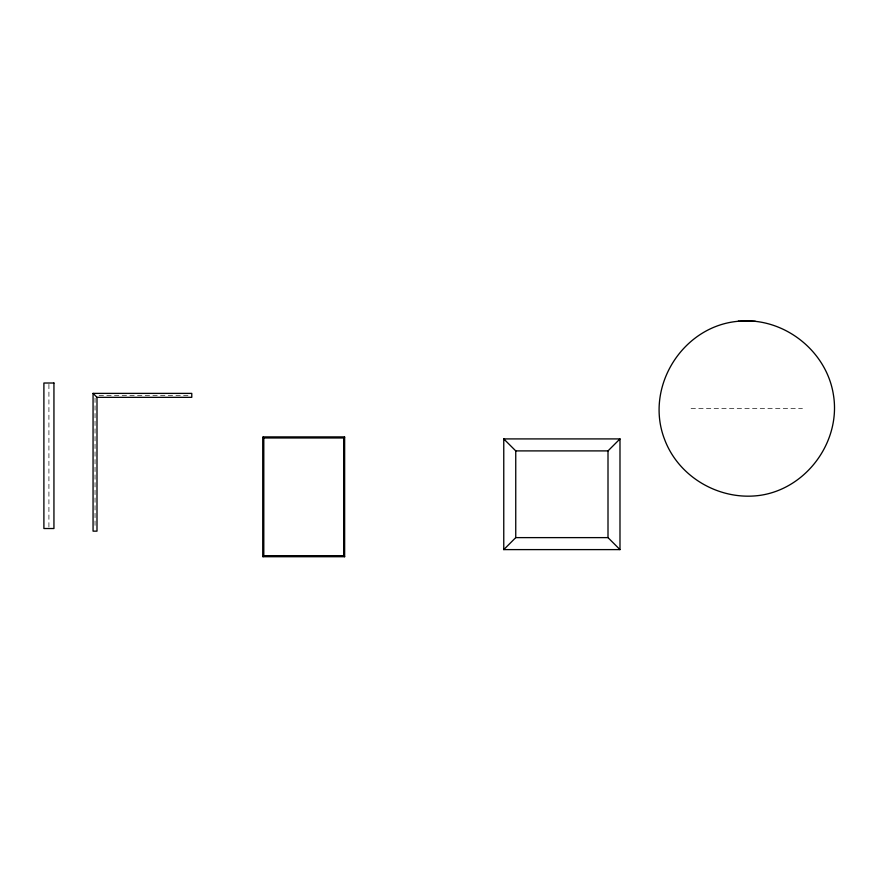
<?xml version="1.0" encoding="UTF-8"?>
<svg xmlns="http://www.w3.org/2000/svg" width="878" height="878" viewBox="0 0 878 878"><rect width="100%" height="100%" fill="white"/><g stroke="black" fill="none" stroke-linecap="round" stroke-linejoin="round"><path stroke-width="0.66" stroke-dasharray="4.39 3.29" d="M99.115 395.352L190.416 395.352M691.074 408.621L802.448 408.621M95.033 398.096L95.033 528.402M48.916 384.377L48.916 527.162"/><path stroke-width="1.32" d="M343.858 437.848L344.648 437.068L262.983 437.068L262.983 556.718L344.648 556.718L344.648 437.068M262.983 556.718L263.762 555.939M503.763 549.606L515.748 537.621L608.004 537.621L619.989 549.606L619.989 438.912L503.763 438.912L503.763 549.606L619.989 549.606M503.763 438.912L515.748 450.897L608.004 450.897L619.989 438.912M738.178 321.282C682.371 326.144 644.32 387.308 664.624 439.516C679.056 477.939 720.794 501.349 761.072 495.203C807.464 487.839 841.3 440.602 833.343 394.31C826.198 350.037 782.759 316.673 738.178 321.282L755.343 321.282M93.057 393.388L191.777 393.388L191.777 397.328L96.997 397.328L93.057 393.388L93.057 531.146L96.997 531.146L96.997 397.328M262.983 437.068L263.762 437.848M343.858 555.939L344.648 556.718M608.004 450.897L608.004 537.621M515.748 450.897L515.748 537.621M53.942 383.017L43.9 383.017L43.9 528.523L53.942 528.523L53.942 383.017M344.22 437.496L263.411 437.496L263.411 556.301L344.22 556.301L344.22 437.496M343.891 437.815L263.729 437.815L263.729 555.972L343.891 555.972L343.891 437.815"/></g></svg>
